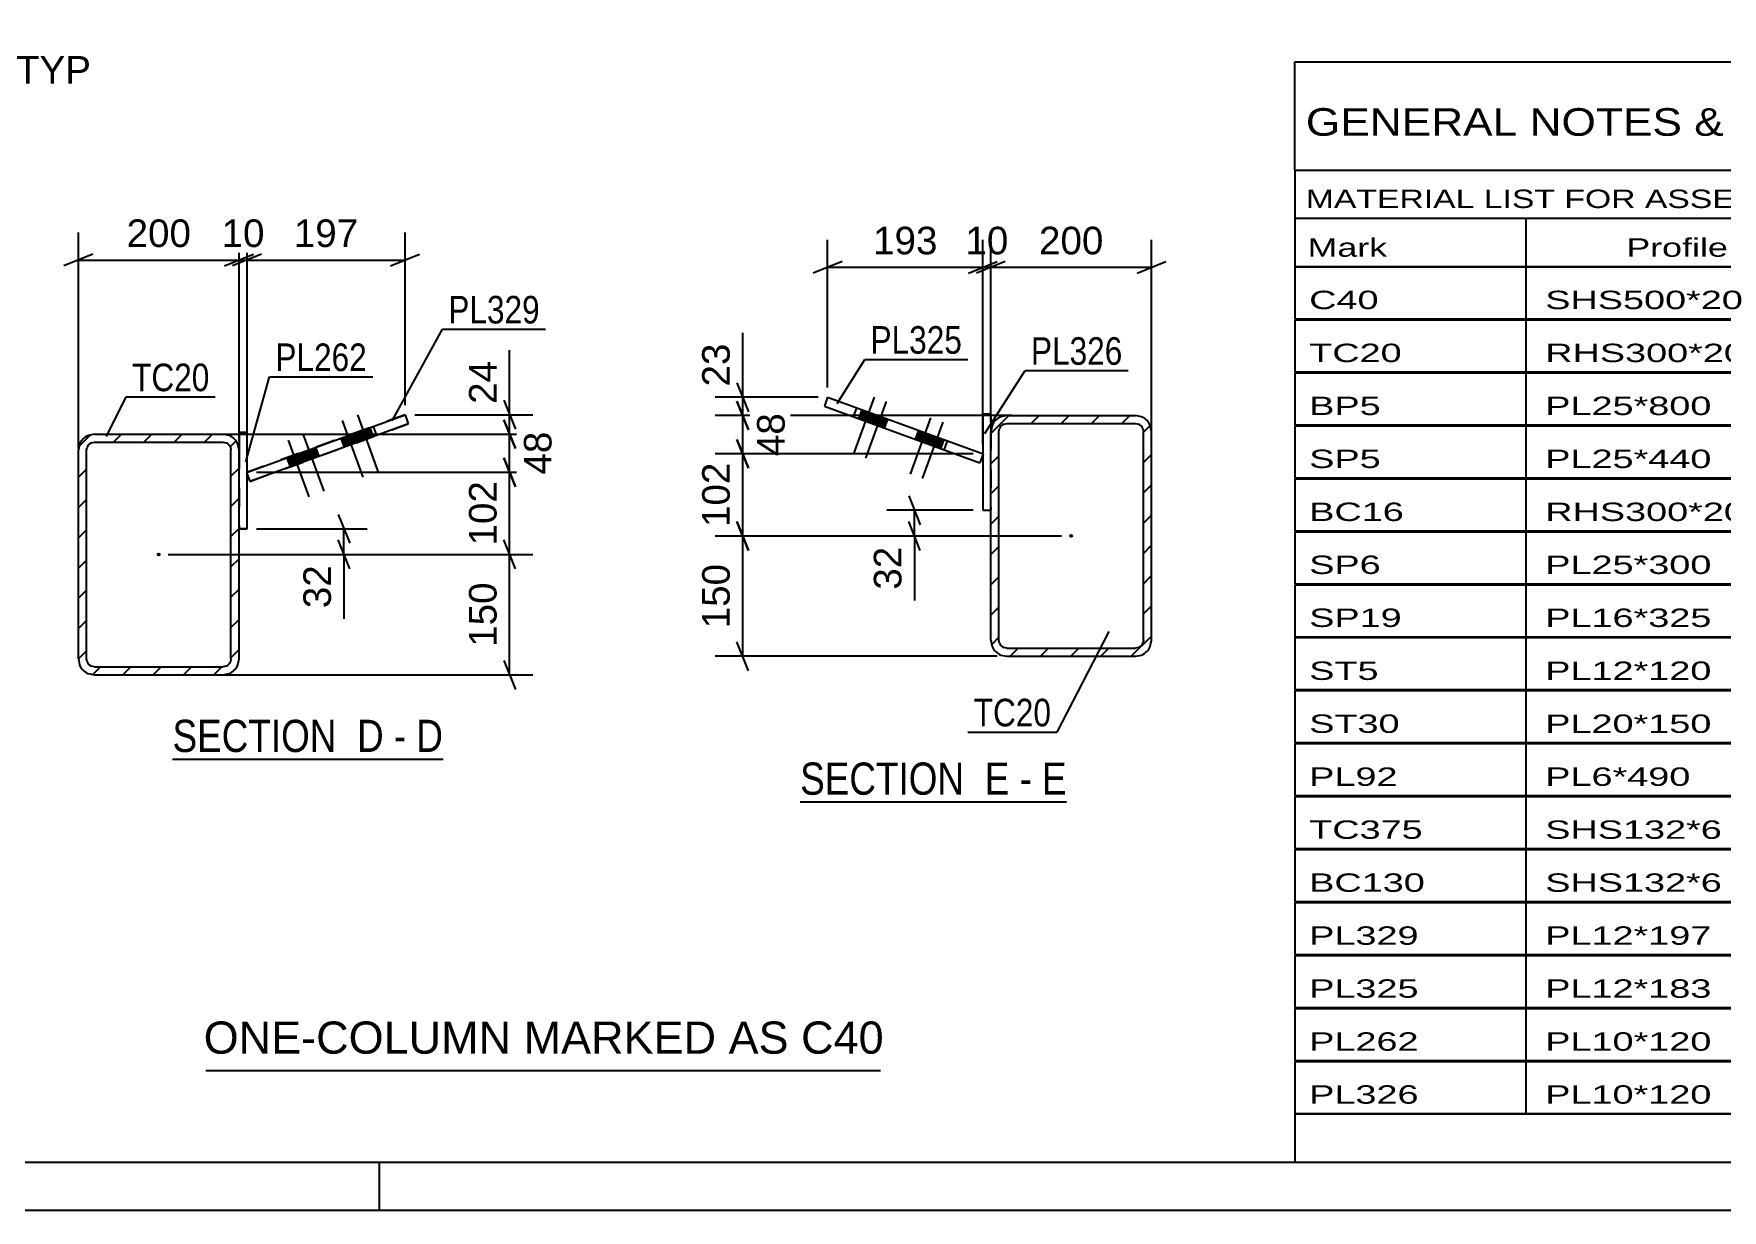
# Model space of a CAD drawing. Header units: millimetres. Extents: x -171 to 423, y -185 to 235.
# Drawn here: x -33 to 142.2, y -184.8 to -62.7 of the extents above; entities that cross this region are included whole.
import ezdxf

# ---------------------------------------------------------------- set-up
doc = ezdxf.new("R2010")
doc.units = ezdxf.units.MM
doc.linetypes.add('DXK_LINE_DOT2', pattern=[3.9198, 1.9599, -1.9599])
doc.linetypes.add('DXK_LINE_DOT3', pattern=[5.9187, 2.979, -0.9799, 0.9799, -0.9799])
doc.styles.add('Arial', font='ARIAL.TTF', dxfattribs={"height": 0.2})
doc.styles.add('Arial Narrow', font='ARIALN.TTF', dxfattribs={"height": 0.2})

# ---------------------------------------------------------------- blocks, each defined once
blk = doc.blocks.new('Unknown-284928297-1134')
at = {"color": 5, "linetype": 'Continuous'}
for p, q in [((-166.13, -179.82), (417.87, -179.82)), ((2.87, -184.82), (2.87, -179.82)), ((-171.13, -184.82), (422.87, -184.82))]:
    blk.add_line(p, q, dxfattribs=at)
blk = doc.blocks.new('Unknown-284928297-13 - 1659')
at = {"color": 6, "linetype": 'Continuous'}
blk.add_line((-18.6, -137.99), (9.47, -137.99), dxfattribs=at)
at = {"color": 0, "linetype": 'Continuous'}
for points in [[(-0.5, -137.24), (-0.5, -133.74), (-18.6, -133.74), (-18.6, -137.24)], [(3.32, -137.24), (3.32, -133.74), (0.55, -133.74), (0.55, -137.24)], [(5.65, -137.24), (5.65, -133.74), (4.37, -133.74), (4.37, -137.24)], [(9.47, -137.24), (9.47, -133.74), (6.7, -133.74), (6.7, -137.24)]]:
    blk.add_wipeout(points, dxfattribs=at)
at = {"color": 7, "linetype": 'Continuous', "style": 'Arial Narrow'}
for s, p in [('SECTION ', (-18.6, -137.24)), ('D', (0.55, -137.24)), ('D', (6.7, -137.24)), ('-', (4.37, -137.24))]:
    blk.add_text(s, height=3.34, dxfattribs=at).set_placement(p)
blk = doc.blocks.new('Unknown-284928297-16 - 3590')
at = {"color": 6, "linetype": 'Continuous'}
blk.add_line((46.54, -142.43), (74.19, -142.43), dxfattribs=at)
at = {"color": 0, "linetype": 'Continuous'}
for points in [[(64.65, -141.68), (64.65, -138.18), (46.54, -138.18), (46.54, -141.68)], [(68.26, -141.68), (68.26, -138.18), (65.7, -138.18), (65.7, -141.68)], [(70.58, -141.68), (70.58, -138.18), (69.31, -138.18), (69.31, -141.68)], [(74.19, -141.68), (74.19, -138.18), (71.63, -138.18), (71.63, -141.68)]]:
    blk.add_wipeout(points, dxfattribs=at)
at = {"color": 7, "linetype": 'Continuous', "style": 'Arial Narrow'}
for s, p in [('SECTION ', (46.54, -141.68)), ('E', (65.7, -141.68)), ('E', (71.63, -141.68)), ('-', (69.31, -141.68))]:
    blk.add_text(s, height=3.34, dxfattribs=at).set_placement(p)
blk = doc.blocks.new('Part-284928297-1743 - 1659')
at = {"color": 2, "linetype": 'Continuous'}
for p, q in [((-11.7, -104.07), (-11.7, -104.07)), ((-11.7, -104.07), (-11.7, -105.9)), ((-10.87, -104.07), (-11.7, -104.07)), ((-10.87, -104.07), (-10.87, -104.07)), ((-10.87, -114.07), (-10.87, -104.07)), ((-10.87, -114.07), (-11.7, -114.07)), ((-10.87, -114.07), (-10.87, -114.07))]:
    blk.add_line(p, q, dxfattribs=at)
at = {"color": 7, "linetype": 'DXK_LINE_DOT2'}
for p, q in [((-11.7, -104.07), (-10.87, -104.07)), ((-11.7, -105.9), (-11.7, -114.07)), ((-11.7, -114.07), (-10.87, -114.07))]:
    blk.add_line(p, q, dxfattribs=at)
blk = doc.blocks.new('Part-284928297-1690 - 1659')
at = {"linetype": 'Continuous'}
h = blk.add_hatch(dxfattribs=at)
h.set_pattern_fill('', scale=0.7, style=0, pattern_type=0)
h.set_pattern_definition([(45, (-28.3693, -127.572), (-1.57154, 1.57154), [])])
h.paths.add_polyline_path([(-28.37, -105.91), (-28.37, -127.57), (-28.24, -128.21), (-27.88, -128.75), (-27.34, -129.11), (-26.7, -129.24), (-13.37, -129.24), (-12.73, -129.11), (-12.19, -128.75), (-11.83, -128.21), (-11.7, -127.57), (-11.7, -105.91), (-11.83, -105.27), (-12.19, -104.73), (-12.73, -104.37), (-13.37, -104.24), (-26.7, -104.24), (-27.34, -104.37), (-27.88, -104.73), (-28.24, -105.27)])
h.paths.add_polyline_path([(-27.29, -105.32), (-27.02, -105.14), (-26.7, -105.07), (-13.37, -105.07), (-13.05, -105.14), (-12.78, -105.32), (-12.6, -105.59), (-12.54, -105.91), (-12.54, -127.57), (-12.6, -127.89), (-12.78, -128.16), (-13.05, -128.34), (-13.37, -128.41), (-26.7, -128.41), (-27.02, -128.34), (-27.29, -128.16), (-27.47, -127.89), (-27.54, -127.57), (-27.54, -105.91), (-27.47, -105.59)])
blk.add_hatch(color=246, dxfattribs=at).paths.add_polyline_path([(-20.04, -116.84, -1), (-20.04, -116.64, -1)])
at = {"color": 2, "linetype": 'Continuous'}
for p, q in [((-26.7, -104.24), (-27.34, -104.37)), ((-27.02, -105.14), (-26.7, -105.07)), ((-26.7, -104.24), (-26.7, -104.24)), ((-26.7, -104.24), (-13.37, -104.24)), ((-26.7, -105.07), (-26.7, -105.07)), ((-26.7, -105.07), (-13.37, -105.07)), ((-13.37, -104.24), (-13.37, -104.24)), ((-12.73, -104.37), (-13.37, -104.24)), ((-13.37, -105.07), (-13.37, -105.07)), ((-13.37, -105.07), (-13.05, -105.14)), ((-28.24, -105.27), (-28.37, -105.91)), ((-28.37, -105.91), (-28.37, -105.91)), ((-28.37, -127.57), (-28.37, -105.91)), ((-27.54, -105.91), (-27.47, -105.59)), ((-27.54, -105.91), (-27.54, -105.91)), ((-27.54, -127.57), (-27.54, -105.91)), ((-12.6, -105.59), (-12.54, -105.91)), ((-12.54, -105.91), (-12.54, -105.91)), ((-12.54, -127.57), (-12.54, -105.91)), ((-11.7, -105.91), (-11.83, -105.27)), ((-11.7, -105.91), (-11.7, -105.91)), ((-11.7, -127.57), (-11.7, -105.91)), ((-28.37, -127.57), (-28.37, -127.57)), ((-28.37, -127.57), (-28.24, -128.21)), ((-27.54, -127.57), (-27.54, -127.57)), ((-27.47, -127.89), (-27.54, -127.57)), ((-12.54, -127.57), (-12.6, -127.89)), ((-12.54, -127.57), (-12.54, -127.57)), ((-11.83, -128.21), (-11.7, -127.57)), ((-11.7, -127.57), (-11.7, -127.57)), ((-27.34, -129.11), (-26.7, -129.24)), ((-26.7, -128.41), (-27.02, -128.34)), ((-26.7, -128.41), (-26.7, -128.41)), ((-26.7, -128.41), (-13.37, -128.41)), ((-26.7, -129.24), (-26.7, -129.24)), ((-26.7, -129.24), (-13.37, -129.24)), ((-13.05, -128.34), (-13.37, -128.41)), ((-13.37, -128.41), (-13.37, -128.41)), ((-13.37, -129.24), (-12.73, -129.11)), ((-13.37, -129.24), (-13.37, -129.24))]:
    blk.add_line(p, q, dxfattribs=at)
at = {"color": 7, "linetype": 'DXK_LINE_DOT3'}
blk.add_line((-20.04, -116.74), (-20.04, -116.74), dxfattribs=at)
at = {"color": 246, "linetype": 'DXK_LINE_DOT2'}
blk.add_line((-20.04, -116.74), (-20.04, -116.74), dxfattribs=at)
at = {"color": 246, "linetype": 'Continuous'}
blk.add_circle((-20.04, -116.74), 0.1, dxfattribs=at)
at = {"color": 2, "linetype": 'Continuous'}
for centre, radius, start, end in [((-26.7, -105.91), 1.67, 112.5, 157.5), ((-26.7, -105.91), 0.833, 112.5, 157.5), ((-13.37, -105.91), 0.833, 22.5, 67.5), ((-13.37, -105.91), 1.67, 22.5, 67.5), ((-26.7, -127.57), 0.833, 202.5, 247.5), ((-13.37, -127.57), 0.833, 292.5, 337.5), ((-26.7, -127.57), 1.67, 202.5, 247.5), ((-13.37, -127.57), 1.67, 292.5, 337.5)]:
    blk.add_arc(centre, radius, start, end, dxfattribs=at)
blk = doc.blocks.new('Part-284928297-1760 - 1659')
at = {"color": 7, "linetype": 'DXK_LINE_DOT2'}
for p, q in [((5.53, -102.23), (-10.91, -108.21)), ((-10.57, -109.15), (5.87, -103.17)), ((-6.05, -107.51), (-6.39, -106.57)), ((-10.91, -108.21), (-10.57, -109.15))]:
    blk.add_line(p, q, dxfattribs=at)
at = {"color": 2, "linetype": 'Continuous'}
for p, q in [((2.22, -103.43), (5.53, -102.23)), ((5.87, -103.17), (2.56, -104.37)), ((5.53, -102.23), (5.87, -103.17)), ((-10.91, -108.21), (2.22, -103.43)), ((2.56, -104.37), (-10.57, -109.15)), ((2.22, -103.43), (2.56, -104.37)), ((-10.91, -108.21), (-10.91, -108.21)), ((-10.91, -108.21), (-10.57, -109.15)), ((-10.57, -109.15), (-10.57, -109.15))]:
    blk.add_line(p, q, dxfattribs=at)
blk = doc.blocks.new('Bolt-284928297-1769 - 1659')
at = {"linetype": 'Continuous'}
for points in [[(-0.78, -105.59), (0.63, -105.08), (0.29, -104.14), (-1.12, -104.65)], [(0.79, -105.02), (2.2, -104.5), (1.86, -103.56), (0.45, -104.08)], [(-6.39, -107.63), (-4.98, -107.12), (-5.32, -106.18), (-6.73, -106.69)], [(-4.82, -107.06), (-3.41, -106.55), (-3.75, -105.61), (-5.16, -106.12)]]:
    blk.add_hatch(color=1, dxfattribs=at).paths.add_polyline_path(points)
at = {"color": 1, "linetype": 'Continuous'}
for p, q in [((-0.98, -102.83), (1.15, -108.7)), ((0.58, -102.25), (2.72, -108.13)), ((-6.59, -104.87), (-4.46, -110.74)), ((-5.03, -104.3), (-2.89, -110.17)), ((-1.12, -104.65), (-0.78, -105.59)), ((0.29, -104.14), (0.63, -105.08)), ((0.45, -104.08), (0.79, -105.02)), ((1.86, -103.56), (2.2, -104.5)), ((-6.73, -106.69), (-6.39, -107.63)), ((-5.32, -106.18), (-4.98, -107.12)), ((-5.16, -106.12), (-4.82, -107.06)), ((-3.75, -105.61), (-3.41, -106.55))]:
    blk.add_line(p, q, dxfattribs=at)
blk = doc.blocks.new('Part-284928297-3602 - 3590')
at = {"linetype": 'Continuous'}
h = blk.add_hatch(dxfattribs=at)
h.set_pattern_fill('', scale=0.7, style=0, pattern_type=0)
h.set_pattern_definition([(45, (82.8714, -103.3404), (-1.57154, 1.57154), [])])
h.paths.add_polyline_path([(83, -103.98), (82.87, -103.34), (82.51, -102.8), (81.97, -102.44), (81.33, -102.31), (68, -102.31), (67.36, -102.44), (66.82, -102.8), (66.46, -103.34), (66.33, -103.98), (66.33, -125.64), (66.46, -126.28), (66.82, -126.82), (67.36, -127.18), (68, -127.31), (81.33, -127.31), (81.97, -127.18), (82.51, -126.82), (82.87, -126.28), (83, -125.64)])
h.paths.add_polyline_path([(82.1, -125.96), (81.92, -126.23), (81.65, -126.41), (81.33, -126.48), (68, -126.48), (67.68, -126.41), (67.41, -126.23), (67.23, -125.96), (67.16, -125.64), (67.16, -103.98), (67.23, -103.66), (67.41, -103.39), (67.68, -103.21), (68, -103.14), (81.33, -103.14), (81.65, -103.21), (81.92, -103.39), (82.1, -103.66), (82.16, -103.98), (82.16, -125.64)])
blk.add_hatch(color=246, dxfattribs=at).paths.add_polyline_path([(74.66, -114.91, -1), (74.66, -114.71, -1)])
at = {"color": 2, "linetype": 'Continuous'}
for p, q in [((66.46, -103.34), (66.33, -103.98)), ((68, -102.31), (67.36, -102.44)), ((67.68, -103.21), (68, -103.14)), ((68, -102.31), (81.33, -102.31)), ((68, -103.14), (81.33, -103.14)), ((81.97, -102.44), (81.33, -102.31)), ((81.33, -103.14), (81.65, -103.21)), ((83, -103.98), (82.87, -103.34)), ((66.33, -125.64), (66.33, -103.98)), ((67.16, -103.98), (67.23, -103.66)), ((67.16, -125.64), (67.16, -103.98)), ((82.1, -103.66), (82.16, -103.98)), ((82.16, -125.64), (82.16, -103.98)), ((83, -125.64), (83, -103.98)), ((66.33, -125.64), (66.46, -126.28)), ((67.23, -125.96), (67.16, -125.64)), ((82.16, -125.64), (82.1, -125.96)), ((82.87, -126.28), (83, -125.64)), ((67.36, -127.18), (68, -127.31)), ((68, -126.48), (67.68, -126.41)), ((68, -126.48), (81.33, -126.48)), ((68, -127.31), (81.33, -127.31)), ((81.65, -126.41), (81.33, -126.48)), ((81.33, -127.31), (81.97, -127.18))]:
    blk.add_line(p, q, dxfattribs=at)
at = {"color": 7, "linetype": 'DXK_LINE_DOT3'}
blk.add_line((74.66, -114.81), (74.66, -114.81), dxfattribs=at)
at = {"color": 246, "linetype": 'DXK_LINE_DOT2'}
blk.add_line((74.66, -114.81), (74.66, -114.81), dxfattribs=at)
at = {"color": 246, "linetype": 'Continuous'}
blk.add_circle((74.66, -114.81), 0.1, dxfattribs=at)
at = {"color": 2, "linetype": 'Continuous'}
for centre, radius, start, end in [((68, -103.98), 1.67, 112.5, 157.5), ((68, -103.98), 0.833, 112.5, 157.5), ((81.33, -103.98), 0.833, 22.5, 67.5), ((81.33, -103.98), 1.67, 22.5, 67.5), ((68, -125.64), 0.833, 202.5, 247.5), ((81.33, -125.64), 0.833, 292.5, 337.5), ((68, -125.64), 1.67, 202.5, 247.5), ((81.33, -125.64), 1.67, 292.5, 337.5)]:
    blk.add_arc(centre, radius, start, end, dxfattribs=at)
blk = doc.blocks.new('Bolt-284928297-3603 - 3590')
at = {"linetype": 'Continuous'}
for points in [[(52.61, -102.65), (54.02, -103.16), (54.36, -102.22), (52.95, -101.71)], [(53.85, -103.1), (55.26, -103.61), (55.6, -102.67), (54.19, -102.16)], [(58.47, -104.78), (59.88, -105.29), (60.22, -104.35), (58.81, -103.84)], [(59.71, -105.23), (61.12, -105.75), (61.46, -104.81), (60.05, -104.29)]]:
    blk.add_hatch(color=1, dxfattribs=at).paths.add_polyline_path(points)
at = {"color": 1, "linetype": 'Continuous'}
for p, q in [((54.22, -100.4), (52.09, -106.27)), ((55.47, -100.85), (53.33, -106.72)), ((52.95, -101.71), (52.61, -102.65)), ((54.19, -102.16), (53.85, -103.1)), ((54.36, -102.22), (54.02, -103.16)), ((55.6, -102.67), (55.26, -103.61)), ((60.08, -102.53), (57.95, -108.4)), ((61.33, -102.98), (59.19, -108.86)), ((58.81, -103.84), (58.47, -104.78)), ((60.05, -104.29), (59.71, -105.23)), ((60.22, -104.35), (59.88, -105.29)), ((61.46, -104.81), (61.12, -105.75))]:
    blk.add_line(p, q, dxfattribs=at)
blk = doc.blocks.new('Part-284928297-3616 - 3590')
at = {"color": 2, "linetype": 'Continuous'}
for p, q in [((49.39, -100.41), (49.05, -101.35)), ((49.05, -101.35), (65.2, -107.23)), ((49.39, -100.41), (52.41, -101.51)), ((52.07, -102.45), (52.41, -101.51)), ((52.41, -101.51), (65.54, -106.29)), ((65.54, -106.29), (65.2, -107.23))]:
    blk.add_line(p, q, dxfattribs=at)
at = {"color": 7, "linetype": 'DXK_LINE_DOT2'}
blk.add_line((61.5, -105.89), (61.84, -104.95), dxfattribs=at)
blk = doc.blocks.new('Part-284928297-3623 - 3590')
at = {"color": 2, "linetype": 'Continuous'}
for p, q in [((66.33, -102.15), (65.5, -102.15)), ((65.5, -102.15), (65.5, -112.15)), ((66.33, -102.15), (66.33, -103.98)), ((65.5, -112.15), (66.33, -112.15))]:
    blk.add_line(p, q, dxfattribs=at)
at = {"color": 7, "linetype": 'DXK_LINE_DOT2'}
blk.add_line((66.33, -103.98), (66.33, -112.15), dxfattribs=at)
blk = doc.blocks.new('StraightDimension-284928297-1772 - 1659')
at = {"color": 7, "linetype": 'Continuous'}
for p, q in [((16.98, -118.23), (15.78, -115.23)), ((-19.04, -116.73), (18.78, -116.73)), ((16.38, -129.24), (16.38, -116.73)), ((15.78, -127.74), (16.98, -130.74)), ((-13.72, -129.24), (18.78, -129.24))]:
    blk.add_line(p, q, dxfattribs=at)
at = {"color": 0}
blk.add_wipeout([(15.63, -119.05), (11.43, -119.05), (11.43, -126.92), (15.63, -126.92)], dxfattribs=at)
at = {"color": 3, "style": 'Arial'}
blk.add_text('150', height=2.865, rotation=90.0002, dxfattribs=at).set_placement((15.03, -126.32))
blk = doc.blocks.new('StraightDimension-284928297-1799 - 1659')
at = {"color": 7, "linetype": 'Continuous'}
for p, q in [((15.78, -100.73), (16.98, -103.73)), ((6.53, -102.23), (18.78, -102.23)), ((16.98, -105.74), (15.78, -102.74)), ((16.38, -104.24), (16.38, -102.23)), ((-14.88, -104.24), (18.78, -104.24))]:
    blk.add_line(p, q, dxfattribs=at)
at = {"color": 0}
blk.add_wipeout([(15.63, -96.06), (11.43, -96.06), (11.43, -101.7), (15.63, -101.7)], dxfattribs=at)
at = {"color": 7, "linetype": 'Continuous'}
blk.add_line((16.38, -102.23), (16.38, -95.53), dxfattribs=at)
blk.add_line((16.38, -102.23), (16.38, -95.53), dxfattribs=at)
at = {"color": 3, "style": 'Arial'}
blk.add_text('24', height=2.865, rotation=90.0002, dxfattribs=at).set_placement((15.03, -101.1))
blk = doc.blocks.new('StraightDimension-284928297-1784 - 1659')
at = {"color": 7, "linetype": 'Continuous'}
for p, q in [((15.78, -106.7), (16.98, -109.7)), ((-9.87, -108.2), (18.78, -108.2)), ((16.38, -116.73), (16.38, -108.2)), ((16.98, -118.23), (15.78, -115.23)), ((-19.04, -116.73), (18.78, -116.73))]:
    blk.add_line(p, q, dxfattribs=at)
at = {"color": 0}
blk.add_wipeout([(15.63, -108.53), (11.43, -108.53), (11.43, -116.4), (15.63, -116.4)], dxfattribs=at)
at = {"color": 3, "style": 'Arial'}
blk.add_text('102', height=2.865, rotation=90.0002, dxfattribs=at).set_placement((15.03, -115.8))
blk = doc.blocks.new('StraightDimension-284928297-1805 - 1659')
at = {"color": 7, "linetype": 'Continuous'}
for p, q in [((15.78, -102.74), (16.98, -105.74)), ((-14.88, -104.24), (19.23, -104.24)), ((16.38, -108.2), (16.38, -104.24)), ((16.98, -109.7), (15.78, -106.7)), ((-9.87, -108.2), (19.23, -108.2))]:
    blk.add_line(p, q, dxfattribs=at)
at = {"color": 0}
blk.add_wipeout([(21.33, -103.39), (17.13, -103.39), (17.13, -109.04), (21.33, -109.04)], dxfattribs=at)
at = {"color": 3, "style": 'Arial'}
blk.add_text('48', height=2.865, rotation=90.0002, dxfattribs=at).set_placement((20.73, -108.44))
blk = doc.blocks.new('StraightDimension-284928297-1820 - 1659')
at = {"color": 7, "linetype": 'Continuous'}
for p, q in [((-1.41, -112.57), (-0.21, -115.57)), ((-9.87, -114.07), (1.59, -114.07)), ((-0.21, -118.23), (-1.41, -115.23)), ((-0.81, -116.73), (-0.81, -114.07)), ((-19.04, -116.73), (1.59, -116.73))]:
    blk.add_line(p, q, dxfattribs=at)
at = {"color": 0}
blk.add_wipeout([(-1.56, -117.26), (-5.76, -117.26), (-5.76, -122.91), (-1.56, -122.91)], dxfattribs=at)
at = {"color": 7, "linetype": 'Continuous'}
blk.add_line((-0.81, -116.73), (-0.81, -123.43), dxfattribs=at)
blk.add_line((-0.81, -116.73), (-0.81, -123.43), dxfattribs=at)
at = {"color": 3, "style": 'Arial'}
blk.add_text('32', height=2.865, rotation=90.0002, dxfattribs=at).set_placement((-2.16, -122.31))
blk = doc.blocks.new('StraightDimension-284928297-1832 - 1659')
at = {"color": 7, "linetype": 'Continuous'}
for p, q in [((-28.37, -105.79), (-28.37, -83.31)), ((-11.7, -104.9), (-11.7, -83.31)), ((-26.87, -85.56), (-29.87, -86.76)), ((-13.2, -86.76), (-10.2, -85.56)), ((-28.37, -86.16), (-11.7, -86.16))]:
    blk.add_line(p, q, dxfattribs=at)
at = {"color": 0}
blk.add_wipeout([(-16.1, -85.41), (-16.1, -81.21), (-23.97, -81.21), (-23.97, -85.41)], dxfattribs=at)
at = {"color": 3, "style": 'Arial'}
blk.add_text('200', height=2.865, dxfattribs=at).set_placement((-23.37, -84.81))
blk = doc.blocks.new('StraightDimension-284928297-1845 - 1659')
at = {"color": 7, "linetype": 'Continuous'}
for p, q in [((-10.87, -107.2), (-10.87, -83.31)), ((5.53, -101.23), (5.53, -83.31)), ((-9.37, -85.56), (-12.37, -86.76)), ((4.03, -86.76), (7.03, -85.56)), ((-10.87, -86.16), (5.53, -86.16))]:
    blk.add_line(p, q, dxfattribs=at)
at = {"color": 0}
blk.add_wipeout([(1.27, -85.41), (1.27, -81.21), (-6.61, -81.21), (-6.61, -85.41)], dxfattribs=at)
at = {"color": 3, "style": 'Arial'}
blk.add_text('197', height=2.865, dxfattribs=at).set_placement((-6.01, -84.81))
blk = doc.blocks.new('StraightDimension-284928297-1859 - 1659')
at = {"color": 7, "linetype": 'Continuous'}
for p, q in [((-11.7, -104.9), (-11.7, -83.31)), ((-10.87, -107.2), (-10.87, -83.31)), ((-13.2, -86.76), (-10.2, -85.56)), ((-9.37, -85.56), (-12.37, -86.76)), ((-11.7, -86.16), (-10.87, -86.16))]:
    blk.add_line(p, q, dxfattribs=at)
at = {"color": 0}
blk.add_wipeout([(-8.46, -85.41), (-8.46, -81.21), (-14.11, -81.21), (-14.11, -85.41)], dxfattribs=at)
at = {"color": 3, "style": 'Arial'}
blk.add_text('10', height=2.865, dxfattribs=at).set_placement((-13.51, -84.81))
blk = doc.blocks.new('StraightDimension-284928297-3726 - 3590')
at = {"color": 7, "linetype": 'Continuous'}
for p, q in [((39.98, -98.91), (41.18, -101.91)), ((48.39, -100.41), (37.73, -100.41)), ((41.18, -103.81), (39.98, -100.81)), ((40.58, -102.31), (40.58, -100.41)), ((68.52, -102.31), (37.73, -102.31))]:
    blk.add_line(p, q, dxfattribs=at)
at = {"color": 0}
blk.add_wipeout([(39.83, -94.24), (35.63, -94.24), (35.63, -99.89), (39.83, -99.89)], dxfattribs=at)
at = {"color": 7, "linetype": 'Continuous'}
blk.add_line((40.58, -100.41), (40.58, -93.72), dxfattribs=at)
blk.add_line((40.58, -100.41), (40.58, -93.72), dxfattribs=at)
at = {"color": 3, "style": 'Arial'}
blk.add_text('23', height=2.865, rotation=90.0002, dxfattribs=at).set_placement((39.23, -99.29))
blk = doc.blocks.new('StraightDimension-284928297-3673 - 3590')
at = {"color": 7, "linetype": 'Continuous'}
for p, q in [((64.5, -112.15), (55.55, -112.15)), ((57.8, -110.65), (59, -113.65)), ((58.4, -114.82), (58.4, -112.15)), ((59, -116.32), (57.8, -113.32)), ((73.66, -114.82), (55.55, -114.82))]:
    blk.add_line(p, q, dxfattribs=at)
at = {"color": 0}
blk.add_wipeout([(57.65, -115.34), (53.45, -115.34), (53.45, -120.99), (57.65, -120.99)], dxfattribs=at)
at = {"color": 7, "linetype": 'Continuous'}
blk.add_line((58.4, -114.82), (58.4, -121.51), dxfattribs=at)
blk.add_line((58.4, -114.82), (58.4, -121.51), dxfattribs=at)
at = {"color": 3, "style": 'Arial'}
blk.add_text('32', height=2.865, rotation=90.0002, dxfattribs=at).set_placement((57.05, -120.39))
blk = doc.blocks.new('StraightDimension-284928297-3685 - 3590')
at = {"color": 7, "linetype": 'Continuous'}
for p, q in [((65.5, -105.28), (65.5, -84.07)), ((66.33, -102.98), (66.33, -84.07)), ((64, -87.52), (67, -86.32)), ((67.83, -86.32), (64.83, -87.52)), ((65.5, -86.92), (66.33, -86.92))]:
    blk.add_line(p, q, dxfattribs=at)
at = {"color": 0}
blk.add_wipeout([(68.74, -86.17), (68.74, -81.97), (63.09, -81.97), (63.09, -86.17)], dxfattribs=at)
at = {"color": 3, "style": 'Arial'}
blk.add_text('10', height=2.865, dxfattribs=at).set_placement((63.69, -85.57))
blk = doc.blocks.new('StraightDimension-284928297-3702 - 3590')
at = {"color": 7, "linetype": 'Continuous'}
for p, q in [((49.39, -99.41), (49.39, -84.07)), ((65.5, -105.28), (65.5, -84.07)), ((50.89, -86.32), (47.89, -87.52)), ((49.39, -86.92), (65.5, -86.92)), ((64, -87.52), (67, -86.32))]:
    blk.add_line(p, q, dxfattribs=at)
at = {"color": 0}
blk.add_wipeout([(61.38, -86.17), (61.38, -81.97), (53.51, -81.97), (53.51, -86.17)], dxfattribs=at)
at = {"color": 3, "style": 'Arial'}
blk.add_text('193', height=2.865, dxfattribs=at).set_placement((54.11, -85.57))
blk = doc.blocks.new('StraightDimension-284928297-3714 - 3590')
at = {"color": 7, "linetype": 'Continuous'}
for p, q in [((66.33, -102.98), (66.33, -84.07)), ((83, -103.87), (83, -84.07)), ((67.83, -86.32), (64.83, -87.52)), ((66.33, -86.92), (83, -86.92)), ((81.5, -87.52), (84.5, -86.32))]:
    blk.add_line(p, q, dxfattribs=at)
at = {"color": 0}
blk.add_wipeout([(78.6, -86.17), (78.6, -81.97), (70.73, -81.97), (70.73, -86.17)], dxfattribs=at)
at = {"color": 3, "style": 'Arial'}
blk.add_text('200', height=2.865, dxfattribs=at).set_placement((71.33, -85.57))
blk = doc.blocks.new('StraightDimension-284928297-3734 - 3590')
at = {"color": 7, "linetype": 'Continuous'}
for p, q in [((39.98, -113.32), (41.18, -116.32)), ((73.66, -114.82), (37.73, -114.82)), ((40.58, -127.31), (40.58, -114.82)), ((41.18, -128.81), (39.98, -125.81)), ((67, -127.31), (37.73, -127.31))]:
    blk.add_line(p, q, dxfattribs=at)
at = {"color": 0}
blk.add_wipeout([(39.83, -117.13), (35.63, -117.13), (35.63, -125), (39.83, -125)], dxfattribs=at)
at = {"color": 3, "style": 'Arial'}
blk.add_text('150', height=2.865, rotation=90.0002, dxfattribs=at).set_placement((39.23, -124.4))
blk = doc.blocks.new('StraightDimension-284928297-3745 - 3590')
at = {"color": 7, "linetype": 'Continuous'}
for p, q in [((39.98, -100.81), (41.18, -103.81)), ((68.52, -102.31), (38.18, -102.31)), ((40.58, -106.28), (40.58, -102.31)), ((41.18, -107.78), (39.98, -104.78)), ((64.5, -106.28), (38.18, -106.28))]:
    blk.add_line(p, q, dxfattribs=at)
at = {"color": 0}
blk.add_wipeout([(45.53, -101.47), (41.33, -101.47), (41.33, -107.12), (45.53, -107.12)], dxfattribs=at)
at = {"color": 3, "style": 'Arial'}
blk.add_text('48', height=2.865, rotation=90.0002, dxfattribs=at).set_placement((44.93, -106.52))
blk = doc.blocks.new('StraightDimension-284928297-3761 - 3590')
at = {"color": 7, "linetype": 'Continuous'}
for p, q in [((39.98, -104.78), (41.18, -107.78)), ((64.5, -106.28), (37.73, -106.28)), ((40.58, -114.82), (40.58, -106.28)), ((41.18, -116.32), (39.98, -113.32)), ((73.66, -114.82), (37.73, -114.82))]:
    blk.add_line(p, q, dxfattribs=at)
at = {"color": 0}
blk.add_wipeout([(39.83, -106.61), (35.63, -106.61), (35.63, -114.48), (39.83, -114.48)], dxfattribs=at)
at = {"color": 3, "style": 'Arial'}
blk.add_text('102', height=2.865, rotation=90.0002, dxfattribs=at).set_placement((39.23, -113.88))
blk = doc.blocks.new('Unknown-284928297-9045')
at = {"color": 7, "linetype": 'Continuous'}
for p, q in [((97.87, -65.57), (257.87, -65.57)), ((97.87, -76.82), (97.87, -65.57)), ((257.87, -65.57), (257.87, -76.82)), ((97.87, -76.82), (257.87, -76.82)), ((97.87, -76.82), (97.87, -81.82)), ((257.87, -76.82), (257.87, -81.82)), ((97.87, -81.82), (257.87, -81.82)), ((97.87, -81.82), (97.87, -86.82)), ((121.87, -81.82), (121.87, -86.82)), ((157.37, -81.82), (157.37, -86.82)), ((183.37, -81.82), (183.37, -86.82)), ((196.37, -81.82), (196.37, -86.82)), ((213.87, -81.82), (213.87, -86.82)), ((235.87, -81.82), (235.87, -86.82)), ((257.87, -81.82), (257.87, -86.82)), ((97.87, -86.82), (257.87, -86.82)), ((97.87, -86.87), (97.87, -92.27)), ((97.87, -86.87), (257.87, -86.87)), ((121.87, -86.82), (121.87, -92.32)), ((157.37, -86.82), (157.37, -92.32)), ((183.37, -86.82), (183.37, -92.32)), ((196.37, -86.82), (196.37, -92.32)), ((213.87, -86.82), (213.87, -92.32)), ((235.87, -86.82), (235.87, -92.32)), ((257.87, -86.87), (257.87, -92.27)), ((97.87, -92.27), (257.87, -92.27)), ((97.87, -92.37), (97.87, -97.77)), ((97.87, -92.37), (257.87, -92.37)), ((121.87, -92.32), (121.87, -97.82)), ((157.37, -92.32), (157.37, -97.82)), ((183.37, -92.32), (183.37, -97.82)), ((196.37, -92.32), (196.37, -97.82)), ((213.87, -92.32), (213.87, -97.82)), ((235.87, -92.32), (235.87, -97.82)), ((257.87, -92.37), (257.87, -97.77)), ((97.87, -97.77), (257.87, -97.77)), ((97.87, -97.87), (97.87, -103.27)), ((97.87, -97.87), (257.87, -97.87)), ((121.87, -97.82), (121.87, -103.32)), ((157.37, -97.82), (157.37, -103.32)), ((183.37, -97.82), (183.37, -103.32)), ((196.37, -97.82), (196.37, -103.32)), ((213.87, -97.82), (213.87, -103.32)), ((235.87, -97.82), (235.87, -103.32)), ((257.87, -97.87), (257.87, -103.27)), ((97.87, -103.27), (257.87, -103.27)), ((97.87, -103.37), (97.87, -108.77)), ((97.87, -103.37), (257.87, -103.37)), ((121.87, -103.32), (121.87, -108.82)), ((157.37, -103.32), (157.37, -108.82)), ((183.37, -103.32), (183.37, -108.82)), ((196.37, -103.32), (196.37, -108.82)), ((213.87, -103.32), (213.87, -108.82)), ((235.87, -103.32), (235.87, -108.82)), ((257.87, -103.37), (257.87, -108.77)), ((97.87, -108.77), (257.87, -108.77)), ((97.87, -108.87), (97.87, -114.27)), ((97.87, -108.87), (257.87, -108.87)), ((121.87, -108.82), (121.87, -114.32)), ((157.37, -108.82), (157.37, -114.32)), ((183.37, -108.82), (183.37, -114.32)), ((196.37, -108.82), (196.37, -114.32)), ((213.87, -108.82), (213.87, -114.32)), ((235.87, -108.82), (235.87, -114.32)), ((257.87, -108.87), (257.87, -114.27)), ((97.87, -114.27), (257.87, -114.27)), ((97.87, -114.37), (97.87, -119.77)), ((97.87, -114.37), (257.87, -114.37)), ((121.87, -114.32), (121.87, -119.82)), ((157.37, -114.32), (157.37, -119.82)), ((183.37, -114.32), (183.37, -119.82)), ((196.37, -114.32), (196.37, -119.82)), ((213.87, -114.32), (213.87, -119.82)), ((235.87, -114.32), (235.87, -119.82)), ((257.87, -114.37), (257.87, -119.77)), ((97.87, -119.77), (257.87, -119.77)), ((97.87, -119.87), (97.87, -125.27)), ((97.87, -119.87), (257.87, -119.87)), ((121.87, -119.82), (121.87, -125.32)), ((157.37, -119.82), (157.37, -125.32)), ((183.37, -119.82), (183.37, -125.32)), ((196.37, -119.82), (196.37, -125.32)), ((213.87, -119.82), (213.87, -125.32)), ((235.87, -119.82), (235.87, -125.32)), ((257.87, -119.87), (257.87, -125.27)), ((97.87, -125.27), (257.87, -125.27)), ((97.87, -125.37), (97.87, -130.77)), ((97.87, -125.37), (257.87, -125.37)), ((121.87, -125.32), (121.87, -130.82)), ((157.37, -125.32), (157.37, -130.82)), ((183.37, -125.32), (183.37, -130.82)), ((196.37, -125.32), (196.37, -130.82)), ((213.87, -125.32), (213.87, -130.82)), ((235.87, -125.32), (235.87, -130.82)), ((257.87, -125.37), (257.87, -130.77)), ((97.87, -130.77), (257.87, -130.77)), ((97.87, -130.87), (97.87, -136.27)), ((97.87, -130.87), (257.87, -130.87)), ((121.87, -130.82), (121.87, -136.32)), ((157.37, -130.82), (157.37, -136.32)), ((183.37, -130.82), (183.37, -136.32)), ((196.37, -130.82), (196.37, -136.32)), ((213.87, -130.82), (213.87, -136.32)), ((235.87, -130.82), (235.87, -136.32)), ((257.87, -130.87), (257.87, -136.27)), ((97.87, -136.27), (257.87, -136.27)), ((97.87, -136.37), (97.87, -141.77)), ((97.87, -136.37), (257.87, -136.37)), ((121.87, -136.32), (121.87, -141.82)), ((157.37, -136.32), (157.37, -141.82)), ((183.37, -136.32), (183.37, -141.82)), ((196.37, -136.32), (196.37, -141.82)), ((213.87, -136.32), (213.87, -141.82)), ((235.87, -136.32), (235.87, -141.82)), ((257.87, -136.37), (257.87, -141.77)), ((97.87, -141.77), (257.87, -141.77)), ((97.87, -141.87), (97.87, -147.27)), ((97.87, -141.87), (257.87, -141.87)), ((121.87, -141.82), (121.87, -147.32)), ((157.37, -141.82), (157.37, -147.32)), ((183.37, -141.82), (183.37, -147.32)), ((196.37, -141.82), (196.37, -147.32)), ((213.87, -141.82), (213.87, -147.32)), ((235.87, -141.82), (235.87, -147.32)), ((257.87, -141.87), (257.87, -147.27)), ((97.87, -147.27), (257.87, -147.27)), ((97.87, -147.37), (97.87, -152.77)), ((97.87, -147.37), (257.87, -147.37)), ((121.87, -147.32), (121.87, -152.82)), ((157.37, -147.32), (157.37, -152.82)), ((183.37, -147.32), (183.37, -152.82)), ((196.37, -147.32), (196.37, -152.82)), ((213.87, -147.32), (213.87, -152.82)), ((235.87, -147.32), (235.87, -152.82)), ((257.87, -147.37), (257.87, -152.77)), ((97.87, -152.77), (257.87, -152.77)), ((97.87, -152.87), (97.87, -158.27)), ((97.87, -152.87), (257.87, -152.87)), ((121.87, -152.82), (121.87, -158.32)), ((157.37, -152.82), (157.37, -158.32)), ((183.37, -152.82), (183.37, -158.32)), ((196.37, -152.82), (196.37, -158.32)), ((213.87, -152.82), (213.87, -158.32)), ((235.87, -152.82), (235.87, -158.32)), ((257.87, -152.87), (257.87, -158.27)), ((97.87, -158.27), (257.87, -158.27)), ((97.87, -158.37), (97.87, -163.77)), ((97.87, -158.37), (257.87, -158.37)), ((121.87, -158.32), (121.87, -163.82)), ((157.37, -158.32), (157.37, -163.82)), ((183.37, -158.32), (183.37, -163.82)), ((196.37, -158.32), (196.37, -163.82)), ((213.87, -158.32), (213.87, -163.82)), ((235.87, -158.32), (235.87, -163.82)), ((257.87, -158.37), (257.87, -163.77)), ((97.87, -163.77), (257.87, -163.77)), ((97.87, -163.87), (97.87, -169.27)), ((97.87, -163.87), (257.87, -163.87)), ((121.87, -163.82), (121.87, -169.32)), ((157.37, -163.82), (157.37, -169.32)), ((183.37, -163.82), (183.37, -169.32)), ((196.37, -163.82), (196.37, -169.32)), ((213.87, -163.82), (213.87, -169.32)), ((235.87, -163.82), (235.87, -169.32)), ((257.87, -163.87), (257.87, -169.27)), ((97.87, -169.27), (257.87, -169.27)), ((97.87, -169.37), (97.87, -174.77)), ((97.87, -169.37), (257.87, -169.37)), ((121.87, -169.32), (121.87, -174.82)), ((157.37, -169.32), (157.37, -174.82)), ((183.37, -169.32), (183.37, -174.82)), ((196.37, -169.32), (196.37, -174.82)), ((213.87, -169.32), (213.87, -174.82)), ((235.87, -169.32), (235.87, -174.82)), ((257.87, -169.37), (257.87, -174.77)), ((97.87, -174.77), (257.87, -174.77)), ((97.87, -174.82), (257.87, -174.82)), ((97.87, -174.82), (97.87, -179.82)), ((213.87, -174.82), (213.87, -179.82)), ((235.87, -174.82), (235.87, -179.82)), ((257.87, -174.82), (257.87, -179.82)), ((97.87, -179.82), (257.87, -179.82))]:
    blk.add_line(p, q, dxfattribs=at)
at = {"color": 7, "style": 'Arial Narrow'}
for s, height, width, p in [('GENERAL NOTES & WELD DETAILS :', 2.8633, 1.4, (99.02, -73.26)), ('REFER TYP DRAWING TYP-01', 1.9089, 1.6, (182.57, -73.16)), ("MATERIAL LIST FOR ASSEMBLY MK'D", 1.9089, 1.6, (99.02, -80.76)), ('1', 1.91, 1.794707, (219.95, -80.76)), ('No. Required', 1.9089, 1.6, (229.28, -80.76)), ('C40', 1.909, 1.794707, (194.06, -80.85)), ('Mark', 1.909, 1.7, (99.2, -85.82)), ('Profile', 1.909, 1.7, (132.28, -85.82)), ('Material', 1.909, 1.7, (162.41, -85.76)), ('No.', 1.909, 1.7, (187.37, -85.76)), ('Length', 1.909, 1.7, (197.87, -85.76)), ('Area', 1.909, 1.7, (220.37, -85.76)), ('Weight', 1.909, 1.7, (239.87, -85.76))]:
    blk.add_text(s, height=height, dxfattribs=dict(at, width=width)).set_placement(p)
at = {"color": 7, "linetype": 'Continuous', "style": 'Arial Narrow'}
for s, height, width, p in [('C40', 1.909, 1.794707, (99.37, -91.26)), ('SHS500*20', 1.909, 1.794707, (123.87, -91.26)), ('E350', 1.909, 1.794707, (163.61, -91.26)), ('1', 1.91, 1.794707, (187.72, -91.26)), ('8109', 1.909, 1.794707, (200.45, -91.26)), ('16.3', 1.909, 1.794707, (222, -91.26)), ('2444.4', 1.909, 1.794707, (238.63, -91.26)), ('TC20', 1.909, 1.794707, (99.37, -96.76)), ('RHS300*200*10', 1.9089, 1.794707, (123.87, -96.76)), ('E350', 1.909, 1.794707, (163.61, -96.76)), ('2', 1.91, 1.794707, (187.72, -96.76)), ('1075', 1.909, 1.794707, (200.45, -96.76)), ('1.1', 1.909, 1.794707, (224.18, -96.76)), ('162.0', 1.909, 1.794707, (240.82, -96.76)), ('BP5', 1.909, 1.794707, (99.37, -102.26)), ('PL25*800', 1.909, 1.794707, (123.87, -102.26)), ('E350', 1.909, 1.794707, (163.61, -102.26)), ('1', 1.91, 1.794707, (187.72, -102.26)), ('800', 1.909, 1.794707, (202.64, -102.26)), ('1.4', 1.909, 1.794707, (224.18, -102.26)), ('125.6', 1.909, 1.794707, (240.82, -102.26)), ('SP5', 1.909, 1.794707, (99.37, -107.76)), ('PL25*440', 1.909, 1.794707, (123.87, -107.76)), ('E350', 1.909, 1.794707, (163.61, -107.76)), ('2', 1.91, 1.794707, (187.72, -107.76)), ('540', 1.909, 1.794707, (202.64, -107.76)), ('0.5', 1.909, 1.794707, (224.18, -107.76)), ('93.3', 1.909, 1.794707, (243.01, -107.76)), ('BC16', 1.909, 1.794707, (99.37, -113.26)), ('RHS300*200*10', 1.9089, 1.794707, (123.87, -113.26)), ('E350', 1.909, 1.794707, (163.61, -113.26)), ('2', 1.91, 1.794707, (187.72, -113.26)), ('475', 1.909, 1.794707, (202.64, -113.26)), ('0.5', 1.909, 1.794707, (224.18, -113.26)), ('71.6', 1.909, 1.794707, (243.01, -113.26)), ('SP6', 1.909, 1.794707, (99.37, -118.76)), ('PL25*300', 1.909, 1.794707, (123.87, -118.76)), ('E350', 1.909, 1.794707, (163.61, -118.76)), ('2', 1.91, 1.794707, (187.72, -118.76)), ('440', 1.909, 1.794707, (202.64, -118.76)), ('0.3', 1.909, 1.794707, (224.18, -118.76)), ('51.8', 1.909, 1.794707, (243.01, -118.76)), ('SP19', 1.909, 1.794707, (99.37, -124.26)), ('PL16*325', 1.909, 1.794707, (123.87, -124.26)), ('E350', 1.909, 1.794707, (163.61, -124.26)), ('2', 1.91, 1.794707, (187.72, -124.26)), ('325', 1.909, 1.794707, (202.64, -124.26)), ('0.2', 1.909, 1.794707, (224.18, -124.26)), ('26.5', 1.909, 1.794707, (243.01, -124.26)), ('ST5', 1.909, 1.794707, (99.37, -129.76)), ('PL12*120', 1.909, 1.794707, (123.87, -129.76)), ('E350', 1.909, 1.794707, (163.61, -129.76)), ('32', 1.909, 1.794707, (186.63, -129.76)), ('120', 1.909, 1.794707, (202.64, -129.76)), ('0.0', 1.909, 1.794707, (224.18, -129.76)), ('21.4', 1.909, 1.794707, (243.01, -129.76)), ('ST30', 1.909, 1.794707, (99.37, -135.26)), ('PL20*150', 1.909, 1.794707, (123.87, -135.26)), ('E350', 1.909, 1.794707, (163.61, -135.26)), ('8', 1.91, 1.794707, (187.72, -135.26)), ('150', 1.909, 1.794707, (202.64, -135.26)), ('0.0', 1.909, 1.794707, (224.18, -135.26)), ('17.4', 1.909, 1.794707, (243.01, -135.26)), ('PL92', 1.909, 1.794707, (99.37, -140.76)), ('PL6*490', 1.909, 1.794707, (123.87, -140.76)), ('E350', 1.909, 1.794707, (163.61, -140.76)), ('1', 1.91, 1.794707, (187.72, -140.76)), ('490', 1.909, 1.794707, (202.64, -140.76)), ('0.5', 1.909, 1.794707, (224.18, -140.76)), ('11.3', 1.909, 1.794707, (243.01, -140.76)), ('TC375', 1.909, 1.794707, (99.37, -146.26)), ('SHS132*6', 1.909, 1.794707, (123.87, -146.26)), ('E350', 1.909, 1.794707, (163.61, -146.26)), ('1', 1.91, 1.794707, (187.72, -146.26)), ('420', 1.909, 1.794707, (202.64, -146.26)), ('0.2', 1.909, 1.794707, (224.18, -146.26)), ('9.4', 1.909, 1.794707, (245.2, -146.26)), ('BC130', 1.909, 1.794707, (99.37, -151.76)), ('SHS132*6', 1.909, 1.794707, (123.87, -151.76)), ('E350', 1.909, 1.794707, (163.61, -151.76)), ('1', 1.91, 1.794707, (187.72, -151.76)), ('300', 1.909, 1.794707, (202.64, -151.76)), ('0.1', 1.909, 1.794707, (224.18, -151.76)), ('6.6', 1.909, 1.794707, (245.2, -151.76)), ('PL329', 1.909, 1.794707, (99.37, -157.26)), ('PL12*197', 1.909, 1.794707, (123.87, -157.26)), ('E350', 1.909, 1.794707, (163.61, -157.26)), ('1', 1.91, 1.794707, (187.72, -157.26)), ('210', 1.909, 1.794707, (202.64, -157.26)), ('0.1', 1.909, 1.794707, (224.18, -157.26)), ('3.1', 1.909, 1.794707, (245.2, -157.26)), ('PL325', 1.909, 1.794707, (99.37, -162.76)), ('PL12*183', 1.909, 1.794707, (123.87, -162.76)), ('E350', 1.909, 1.794707, (163.61, -162.76)), ('1', 1.91, 1.794707, (187.72, -162.76)), ('206', 1.909, 1.794707, (202.64, -162.76)), ('0.1', 1.909, 1.794707, (224.18, -162.76)), ('2.9', 1.909, 1.794707, (245.2, -162.76)), ('PL262', 1.909, 1.794707, (99.37, -168.26)), ('PL10*120', 1.909, 1.794707, (123.87, -168.26)), ('E350', 1.909, 1.794707, (163.61, -168.26)), ('1', 1.91, 1.794707, (187.72, -168.26)), ('197', 1.909, 1.794707, (202.64, -168.26)), ('0.1', 1.909, 1.794707, (224.18, -168.26)), ('1.9', 1.909, 1.794707, (245.2, -168.26)), ('PL326', 1.909, 1.794707, (99.37, -173.76)), ('PL10*120', 1.909, 1.794707, (123.87, -173.76)), ('E350', 1.909, 1.794707, (163.61, -173.76)), ('1', 1.91, 1.794707, (187.72, -173.76)), ('183', 1.909, 1.794707, (202.64, -173.76)), ('0.0', 1.909, 1.794707, (224.18, -173.76)), ('1.7', 1.909, 1.794707, (245.2, -173.76)), ('Total', 1.909, 1.7, (200.2, -178.32)), ('24.9', 1.909, 1.794707, (221.51, -178.32)), ('3050.8', 1.909, 1.794707, (238.63, -178.32))]:
    blk.add_text(s, height=height, dxfattribs=dict(at, width=width)).set_placement(p)
blk = doc.blocks.new('Unknown-284928297-9046')
at = {"color": 7, "linetype": 'Continuous'}
blk.add_line((-15.13, -170.32), (54.87, -170.32), dxfattribs=at)
at = {"color": 7, "style": 'Arial'}
blk.add_text('ONE-COLUMN MARKED AS C40', height=3.3428, dxfattribs=at).set_placement((-15.37, -168.57))
blk = doc.blocks.new('WeldMark-284928297-4047 - 3780')
at = {"linetype": 'Continuous'}
for points in [[(-77.63, -81.03), (-80.68, -81.55), (-78.24, -79.65)], [(-64.04, -80.34), (-66.89, -81.55), (-64.94, -79.14)]]:
    blk.add_hatch(color=30, dxfattribs=at).paths.add_polyline_path(points)
at = {"color": 30, "linetype": 'Continuous'}
for p, q in [((-80.68, -81.55), (-47.45, -66.95)), ((-66.89, -81.55), (-47.45, -66.95)), ((-47.45, -66.95), (-38.45, -66.95))]:
    blk.add_line(p, q, dxfattribs=at)
at = {"color": 3, "linetype": 'Continuous'}
for q in [(-39.73, -71.24), (-43.16, -71.24)]:
    blk.add_line((-43.16, -66.95), q, dxfattribs=at)
for start, end in [(90, 270), (270, 90)]:
    blk.add_arc((-47.45, -66.95), 1.5, start, end, dxfattribs=at)
at = {"color": 0, "linetype": 'Continuous'}
blk.add_wipeout([(-27.07, -67.85), (-27.07, -64.85), (-34.85, -64.85), (-34.85, -67.85)], dxfattribs=at)
blk.add_wipeout([(-27.07, -67.85), (-27.07, -64.85), (-34.85, -64.85), (-34.85, -67.85)], dxfattribs=at)
at = {"color": 3, "linetype": 'Continuous'}
for q in [(-34.16, -62.67), (-34.16, -71.24)]:
    blk.add_line((-38.45, -66.95), q, dxfattribs=at)
at = {"color": 3, "linetype": 'Continuous', "style": 'Arial'}
blk.add_text('TYP', height=2.865, dxfattribs=at).set_placement((-34.85, -67.85))
blk = doc.blocks.new('Mark-284928297-1686 - 1659')
at = {"color": 0}
blk.add_wipeout([(-14.76, -99.78), (-14.76, -96.78), (-22.8, -96.78), (-22.8, -99.78)], dxfattribs=at)
blk.add_wipeout([(-14.76, -99.78), (-14.76, -96.78), (-22.8, -96.78), (-22.8, -99.78)], dxfattribs=at)
at = {"color": 30, "linetype": 'Continuous'}
for p, q in [((-25.46, -104.5), (-23.4, -100.38)), ((-23.4, -100.38), (-14.16, -100.38))]:
    blk.add_line(p, q, dxfattribs=at)
at = {"color": 3, "style": 'Arial Narrow'}
blk.add_text('TC20', height=2.863, dxfattribs=at).set_placement((-22.8, -99.78))
blk = doc.blocks.new('Mark-284928297-1739 - 1659')
at = {"color": 0}
blk.add_wipeout([(1.58, -97.69), (1.58, -94.69), (-7.93, -94.69), (-7.93, -97.69)], dxfattribs=at)
blk.add_wipeout([(1.58, -97.69), (1.58, -94.69), (-7.93, -94.69), (-7.93, -97.69)], dxfattribs=at)
at = {"color": 30, "linetype": 'Continuous'}
for p, q in [((-11, -107.12), (-8.53, -98.29)), ((-8.53, -98.29), (2.18, -98.29))]:
    blk.add_line(p, q, dxfattribs=at)
at = {"color": 3, "style": 'Arial Narrow'}
blk.add_text('PL262', height=2.863, dxfattribs=at).set_placement((-7.93, -97.69))
blk = doc.blocks.new('Mark-284928297-1756 - 1659')
at = {"color": 0}
blk.add_wipeout([(19.52, -92.75), (19.52, -89.75), (10.02, -89.75), (10.02, -92.75)], dxfattribs=at)
blk.add_wipeout([(19.52, -92.75), (19.52, -89.75), (10.02, -89.75), (10.02, -92.75)], dxfattribs=at)
at = {"color": 30, "linetype": 'Continuous'}
for p, q in [((4.18, -102.85), (9.42, -93.35)), ((9.42, -93.35), (20.12, -93.35))]:
    blk.add_line(p, q, dxfattribs=at)
at = {"color": 3, "style": 'Arial Narrow'}
blk.add_text('PL329', height=2.863, dxfattribs=at).set_placement((10.02, -92.75))
blk = doc.blocks.new('Mark-284928297-3598 - 3590')
at = {"color": 0}
blk.add_wipeout([(72.59, -134.58), (72.59, -131.58), (64.55, -131.58), (64.55, -134.58)], dxfattribs=at)
blk.add_wipeout([(72.59, -134.58), (72.59, -131.58), (64.55, -131.58), (64.55, -134.58)], dxfattribs=at)
at = {"color": 30, "linetype": 'Continuous'}
for p in [(78.57, -124.73), (63.95, -135.18)]:
    blk.add_line(p, (73.19, -135.18), dxfattribs=at)
at = {"color": 3, "style": 'Arial Narrow'}
blk.add_text('TC20', height=2.863, dxfattribs=at).set_placement((64.55, -134.58))
blk = doc.blocks.new('Mark-284928297-3619 - 3590')
at = {"color": 0}
blk.add_wipeout([(79.99, -97.04), (79.99, -94.04), (70.49, -94.04), (70.49, -97.04)], dxfattribs=at)
blk.add_wipeout([(79.99, -97.04), (79.99, -94.04), (70.49, -94.04), (70.49, -97.04)], dxfattribs=at)
at = {"color": 30, "linetype": 'Continuous'}
for p, q in [((65.69, -104.18), (69.89, -97.64)), ((69.89, -97.64), (80.59, -97.64))]:
    blk.add_line(p, q, dxfattribs=at)
at = {"color": 3, "style": 'Arial Narrow'}
blk.add_text('PL326', height=2.863, dxfattribs=at).set_placement((70.49, -97.04))
blk = doc.blocks.new('Mark-284928297-3612 - 3590')
at = {"color": 0}
blk.add_wipeout([(63.34, -95.89), (63.34, -92.89), (53.84, -92.89), (53.84, -95.89)], dxfattribs=at)
blk.add_wipeout([(63.34, -95.89), (63.34, -92.89), (53.84, -92.89), (53.84, -95.89)], dxfattribs=at)
at = {"color": 30, "linetype": 'Continuous'}
for p, q in [((50.38, -101.05), (53.24, -96.49)), ((53.24, -96.49), (63.94, -96.49))]:
    blk.add_line(p, q, dxfattribs=at)
at = {"color": 3, "style": 'Arial Narrow'}
blk.add_text('PL325', height=2.863, dxfattribs=at).set_placement((53.84, -95.89))

msp = doc.modelspace()

# ---------------------------------------------------------------- block references
for name in ['Unknown-284928297-1134', 'Unknown-284928297-9045', 'Part-284928297-3616 - 3590', 'Bolt-284928297-3603 - 3590', 'Part-284928297-1760 - 1659', 'Bolt-284928297-1769 - 1659', 'Part-284928297-3623 - 3590', 'Part-284928297-3602 - 3590', 'Part-284928297-1690 - 1659', 'Part-284928297-1743 - 1659', 'Unknown-284928297-9046']:
    msp.add_blockref(name, (0, 0))

# ---------------------------------------------------------------- next in the draw order: block references
for name in ['StraightDimension-284928297-3726 - 3590', 'StraightDimension-284928297-1799 - 1659', 'StraightDimension-284928297-3673 - 3590', 'StraightDimension-284928297-1772 - 1659', 'Unknown-284928297-13 - 1659', 'Unknown-284928297-16 - 3590']:
    msp.add_blockref(name, (0, 0))

# ---------------------------------------------------------------- next in the draw order: block references
for name in ['StraightDimension-284928297-3685 - 3590', 'StraightDimension-284928297-1784 - 1659', 'StraightDimension-284928297-3734 - 3590']:
    msp.add_blockref(name, (0, 0))

# ---------------------------------------------------------------- next in the draw order: block references
for name in ['StraightDimension-284928297-3702 - 3590', 'StraightDimension-284928297-1805 - 1659', 'StraightDimension-284928297-1820 - 1659', 'Mark-284928297-3598 - 3590']:
    msp.add_blockref(name, (0, 0))

# ---------------------------------------------------------------- next in the draw order: block references
for name in ['StraightDimension-284928297-1832 - 1659', 'StraightDimension-284928297-3714 - 3590']:
    msp.add_blockref(name, (0, 0))

# ---------------------------------------------------------------- next in the draw order: block references
for name in ['WeldMark-284928297-4047 - 3780', 'StraightDimension-284928297-1845 - 1659', 'StraightDimension-284928297-3745 - 3590']:
    msp.add_blockref(name, (0, 0))

# ---------------------------------------------------------------- next in the draw order: block references
for name in ['StraightDimension-284928297-1859 - 1659', 'Mark-284928297-1756 - 1659', 'Mark-284928297-3612 - 3590', 'StraightDimension-284928297-3761 - 3590']:
    msp.add_blockref(name, (0, 0))

# ---------------------------------------------------------------- next in the draw order: block references
for name in ['Mark-284928297-3619 - 3590', 'Mark-284928297-1739 - 1659', 'Mark-284928297-1686 - 1659']:
    msp.add_blockref(name, (0, 0))

doc.saveas('drawing.dxf')
